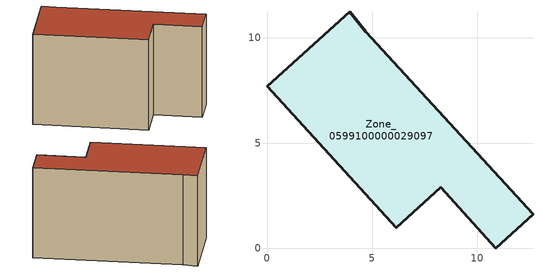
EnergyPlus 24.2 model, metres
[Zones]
Zone_0599100000029097
 floor ground (C_G): 6.14,0.96 0,7.7 3.93,11.24 4.69,10.3 12.66,1.61 10.88,0 8.27,2.89 z0
 wall outside (C_F): 0,7.7 6.14,0.96 8.27,2.89 10.88,0 12.66,1.61 4.69,10.3 3.93,11.24 0,7.7 z0:7.78
 roof outside (C_R): 10.88,0 12.66,1.61 4.69,10.3 3.93,11.24 0,7.7 6.14,0.96 8.27,2.89 z7.78
[BUILDING]
Pand.0599100000029097: North Axis=0; Terrain=City; Loads Convergence Tolerance Value=0.04; Temperature Convergence Tolerance Value=0.4; Solar Distribution=FullExterior; Maximum Number of Warmup Days=25; Minimum Number of Warmup Days=1
[Site:Location]
Rotterdam.The.Hague.AP_ZH_NLD Design_Conditions: Latitude=51.96; Longitude=4.45; Time Zone=1; Elevation=-4.5
[SITE:GROUNDTEMPERATURE:BUILDINGSURFACE]
18, 18, 18, 18, 18, 18, 18, 18, 18, 18, 18, 18
[MATERIAL] Thermal Absorptance=0.9; Solar Absorptance=0.7; Visible Absorptance=0.7
Name | Roughness | Thickness | Conductivity | Density | Specific Heat
G.TI.1946 | MediumSmooth | 0.15 | 1 | 540 | 1210
F.TI.1946 | Rough | 0.3 | 0.857143 | 1920 | 840
R.TI.1946 | MediumRough | 0.2 | 0.1 | 1500 | 1000
[CONSTRUCTION]
C_G: G.TI.1946
C_F: F.TI.1946
C_R: R.TI.1946
[ZONE]
Zone_0599100000029097: Type=1; Multiplier=1; Ceiling Height=Autocalculate; Volume=Autocalculate; Floor Area=autocalculate; Part of Total Floor Area=Yes
[ZONEINFILTRATION:DESIGNFLOWRATE]
Infil_Zone_0599100000029097: Zone or ZoneList or Space or SpaceList=Zone_0599100000029097; Schedule=AlwaysOn; Design Flow Rate Calculation Method=Flow/Area; Flow Rate per Floor Area=0.003; Constant Term Coefficient=1; Temperature Term Coefficient=0; Velocity Term Coefficient=0; Velocity Squared Term Coefficient=0
[HVACTEMPLATE:ZONE:IDEALLOADSAIRSYSTEM]
Zone_0599100000029097: Maximum Heating Supply Air Temperature=50; Minimum Cooling Supply Air Temperature=13; Maximum Heating Supply Air Humidity Ratio=0.0156; Minimum Cooling Supply Air Humidity Ratio=0.0077; Heating Limit=NoLimit; Cooling Limit=NoLimit; Dehumidification Control Type=ConstantSensibleHeatRatio; Cooling Sensible Heat Ratio=0.7; Dehumidification Setpoint=60; Humidification Control Type=None; Humidification Setpoint=30; Outdoor Air Method=None; Outdoor Air Flow Rate per Person=0.00944; Outdoor Air Flow Rate per Zone Floor Area=0; Outdoor Air Flow Rate per Zone=0; Demand Controlled Ventilation Type=None; Outdoor Air Economizer Type=NoEconomizer; Heat Recovery Type=None; Sensible Heat Recovery Effectiveness=0.7; Latent Heat Recovery Effectiveness=0.65
[ZONECONTROL:THERMOSTAT]
ThermostatControl_Zone_0599100000029097: Zone or ZoneList=Zone_0599100000029097; Control Type Schedule=DualSetpointControlType; Control 1=Thermostat_Zone_0599100000029097; Temperature Difference Between Cutout And Setpoint=0
[THERMOSTATSETPOINT:DUALSETPOINT]
Thermostat_Zone_0599100000029097: Heating Setpoint Temperature Schedule=HeatingSetpoint_Zone_0599100000029097; Cooling Setpoint Temperature Schedule=CoolingSetpoint_Zone_0599100000029097
[SCHEDULE:COMPACT]
HeatingSetpoint_Zone_0599100000029097: Through: 12/31, For: AllDays, Until: 24:00, 21
CoolingSetpoint_Zone_0599100000029097: Through: 12/31, For: AllDays, Until: 24:00, 24
DualSetpointControlType: Through: 12/31, For: AllDays, Until: 24:00, 4
AlwaysOn: Through: 12/31, For: AllDays, Until: 24:00, 1
